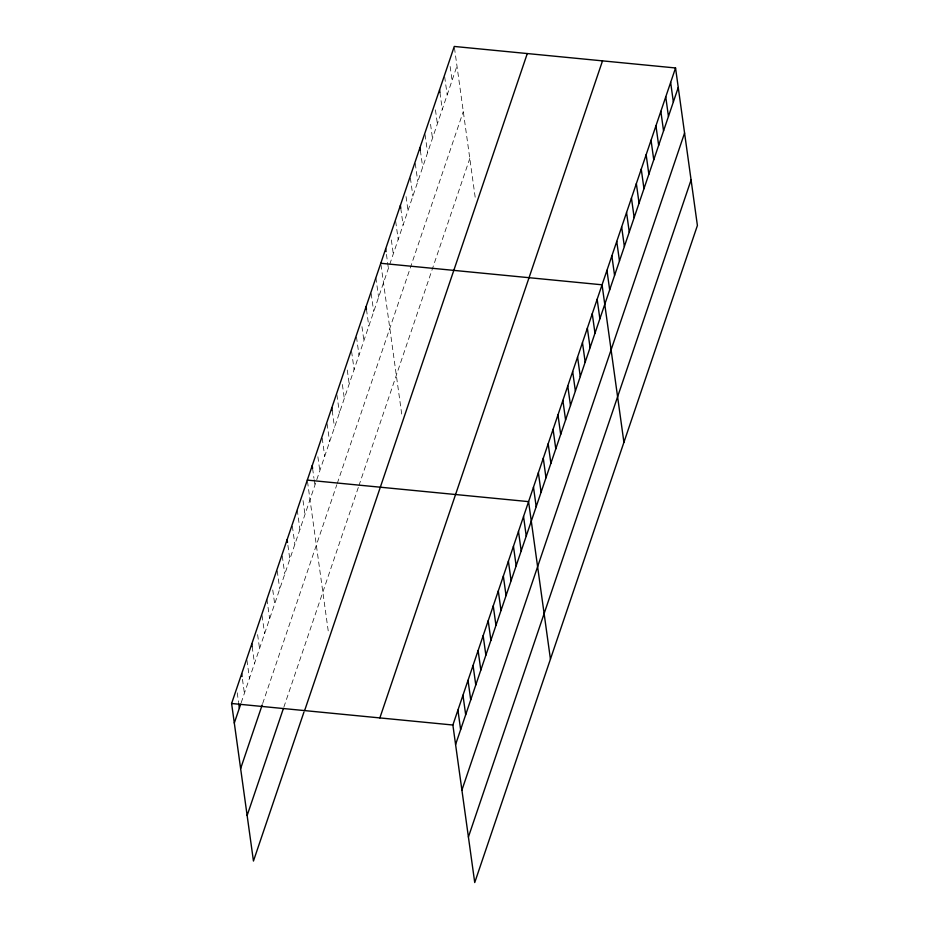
<?xml version="1.0" encoding="UTF-8"?>
<svg xmlns="http://www.w3.org/2000/svg" width="929" height="929" viewBox="0 0 929 929"><rect width="100%" height="100%" fill="white"/><g stroke="black" fill="none" stroke-linecap="round" stroke-linejoin="round"><path stroke-width="0.7" stroke-dasharray="4.64 3.48" d="M241.192 702.719L456.975 65.982M262.652 703.578L336.821 484.729M337.262 483.405L463.292 111.526M283.844 707.178L358.478 486.97M358.919 485.646L469.807 158.441M454.455 47.843L475.543 199.84M450.135 66.482L452.075 80.44M444.666 76.759L447.174 94.886M439.951 92.61L442.274 109.343M435.446 109.854L437.385 123.801M430.545 124.3L432.484 138.258M425.064 134.577L427.584 152.704M420.361 150.428L422.683 167.162M415.263 163.481L417.783 181.619M410.374 177.938L412.882 196.077M406.054 196.576L407.994 210.535M400.771 208.247L403.093 224.981M395.673 221.311L398.193 239.438M391.353 239.949L393.292 253.896M386.452 254.395L388.392 268.353M380.983 264.672L402.071 416.668M375.885 277.736L378.591 297.257M371.182 293.576L373.702 311.714M366.479 309.427L368.801 326.172M361.962 326.671L363.901 340.629M356.481 336.948L359 355.075M351.592 351.406L354.1 369.533M347.272 370.044L349.199 383.991M342.371 384.501L344.311 398.448M336.89 394.767L339.41 412.906M332.187 410.618L334.51 427.352M327.089 423.682L329.609 441.809M322.2 438.128L324.709 456.267M317.881 456.766L319.808 470.724M312.597 468.437L313.944 478.203M314.141 479.596L314.919 485.182M307.499 481.501L328.587 633.497M303.028 500.58L304.967 514.527M297.21 509.893L299.928 529.414M292.356 526.174L294.876 544.313M287.897 545.253L289.825 559.2M282.265 555.96L284.785 574.099M277.214 570.859L279.734 588.986M272.754 589.938L274.682 603.885M266.925 599.251L269.642 618.772M262.071 615.532L264.591 633.671M257.612 634.612L259.551 648.558M252.177 646.712L254.5 663.457M246.94 660.217L249.448 678.344M242.469 679.296L244.408 693.243M237.232 692.79L238.579 702.556"/><path stroke-width="1.39" d="M303.934 712.102L253.454 861.032L231.6 703.497L454.269 46.45L675.546 67.968L697.4 225.503L474.731 882.55L452.876 725.015L675.546 67.968M234.305 723.029L240.739 704.077M240.634 768.573L262.199 704.937M247.137 815.488L283.391 708.525M304.619 710.604L527.289 53.557M379.856 717.92L602.515 60.873M455.582 744.547L678.251 87.5M461.91 790.091L684.568 133.044M468.413 837.006L691.083 179.959M380.785 263.279L602.062 284.797L623.916 442.332M307.302 480.107L528.578 501.625L550.444 659.149M231.6 703.497L452.876 725.015M670.645 82.426L673.351 101.958M665.745 96.883L668.45 116.404M660.844 111.329L663.55 130.861M655.944 125.787L658.661 145.319M651.043 140.244L653.761 159.776M646.143 154.702L648.86 174.234M641.254 169.159L643.96 188.68M636.353 183.605L639.059 203.137M631.453 198.063L634.159 217.595M626.552 212.52L629.27 232.053M621.652 226.978L624.369 246.51M616.751 241.435L619.469 260.956M611.863 255.881L614.568 275.414M606.962 270.339L609.668 289.871M597.161 299.254L599.867 318.775M592.261 313.7L594.978 333.232M587.36 328.158L590.078 347.69M582.471 342.615L585.177 362.147M577.571 357.073L580.277 376.605M572.67 371.53L575.376 391.051M567.77 385.976L570.476 405.508M562.869 400.434L565.587 419.966M557.969 414.891L560.686 434.424M553.08 429.349L555.786 448.87M548.18 443.795L550.885 463.327M543.279 458.252L545.985 477.785M538.379 472.71L541.084 492.242M533.478 487.168L536.196 506.7M523.538 516.512L526.244 536.045M518.487 531.411L521.192 550.932M513.447 546.298L516.152 565.831M508.395 561.197L511.101 580.718M439.568 89.811L439.951 92.61M503.344 576.085L506.061 595.617M498.304 590.983L501.01 610.504M493.253 605.871L495.958 625.403M488.201 620.769L490.918 640.29M419.978 147.63L420.361 150.428M483.161 635.657L485.867 655.189M478.11 650.555L480.827 670.076M473.07 665.443L475.776 684.975M468.019 680.342L470.724 699.862M400.376 205.46L400.771 208.247M462.967 695.229L465.684 714.761M457.927 710.128L460.633 729.648M385.686 248.821L386.069 251.608M366.084 306.64L366.479 309.427M331.804 407.831L332.187 410.618M312.202 465.65L312.597 468.437M287.119 539.679L287.502 542.466M251.794 643.925L252.177 646.712M241.691 673.711L242.086 676.498M238.776 703.95L239.357 708.13"/></g></svg>
